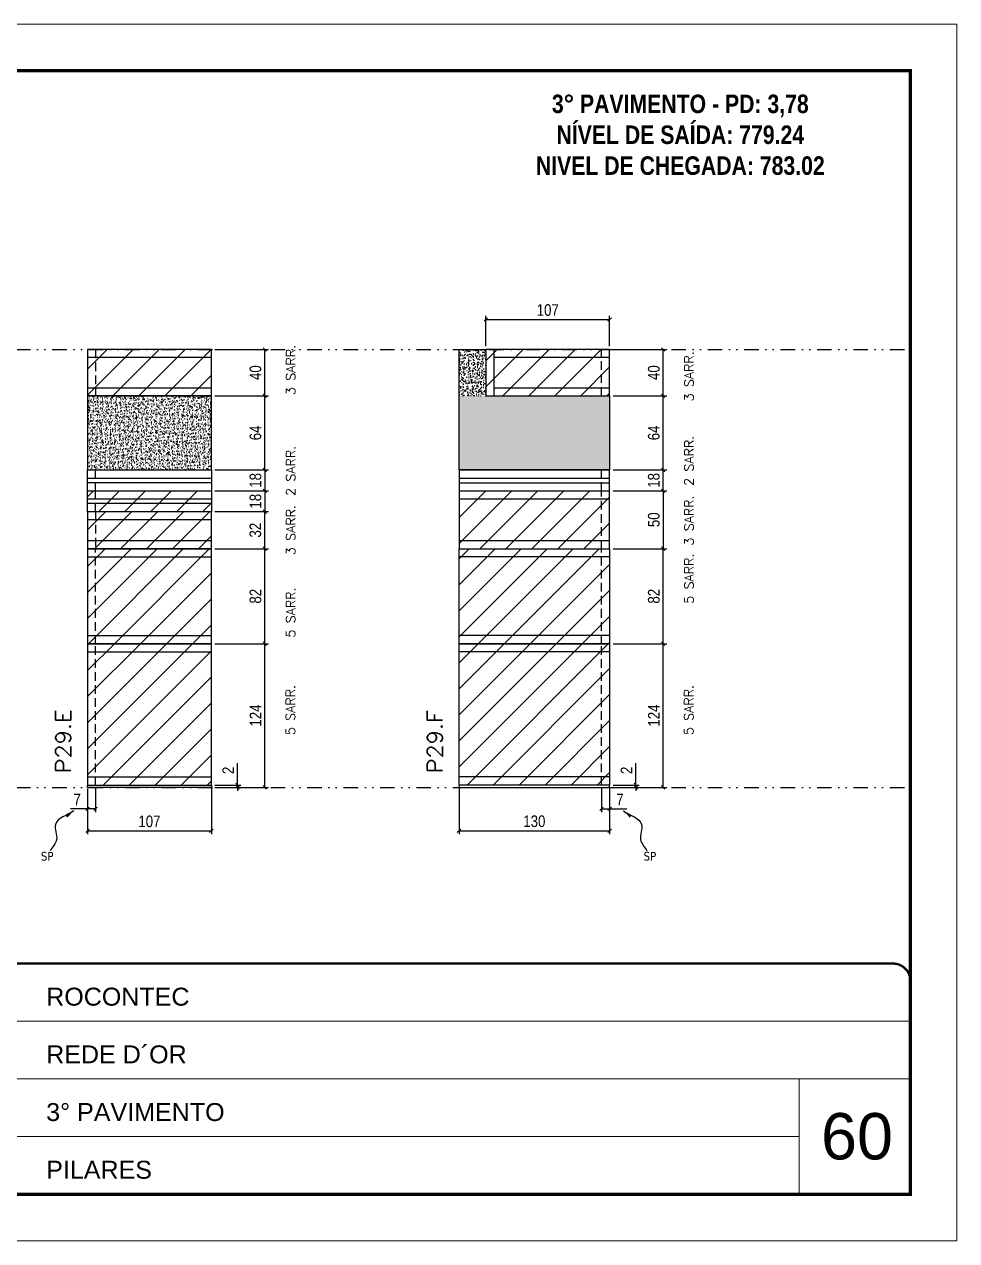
# Model space of a CAD drawing. Extents: x 2949 to 9203, y -16089 to 12527.
# Drawn here: x 8397 to 9203, y -4603 to -3553 of the extents above; entities that cross this region are included whole.
import ezdxf

# ---------------------------------------------------------------- set-up
doc = ezdxf.new("R2010")
doc.units = 0
for name, pattern in [('CONTINUO', [0]), ('DASHED', [0.75, 0.5, -0.25]), ('DIVIDE2', [0.625, 0.25, -0.125, 0, -0.125, 0, -0.125]), ('HIDDEN', [0.375, 0.25, -0.125])]:
    doc.linetypes.add(name, pattern=pattern)
for name, color, linetype, lineweight in [('CARIMBO', 255, 'Continuous', 9), ('Folhas', 255, 'Continuous', 9), ('Hachura', 251, 'Continuous', 9), ('SARRAFO DE PRESSAO', 251, 'DASHED', 9), ('Texto Seção', 7, 'Continuous', 15)]:
    doc.layers.add(name, color=color, linetype=linetype, lineweight=lineweight)
for name, color, linetype in [('COTA', 241, 'Continuous'), ('NOMENCLATURA', 7, 'Continuous'), ('Nível', 160, 'Continuous'), ('Painéis', 200, 'Continuous'), ('SARR_2.2x7', 40, 'Continuous'), ('Sarrafo de Pressão', 42, 'HIDDEN'), ('texto', 7, 'Continuous')]:
    doc.layers.add(name, color=color, linetype=linetype)
doc.styles.add('ARIAL', font='arial.ttf')
doc.styles.add('COTA TECNICA', font='techl___.ttf', dxfattribs={"height": 10})
doc.styles.add('COTA TECNICA-50', font='techl___.ttf', dxfattribs={"height": 10})
doc.styles.add('REGUA-120', font='ROMANS.shx', dxfattribs={"height": 15})
doc.styles.add('ROMANC', font='techb___.ttf', dxfattribs={"height": 2.5})
doc.styles.add('ROMANS', font='romans.shx')
doc.styles.get("Standard").update_dxf_attribs({"font": 'arial.ttf'})
doc.dimstyles.new('COTA PAINEL-50', dxfattribs={"dimtxt": 10, "dimasz": 3, "dimexe": 3, "dimexo": 3, "dimgap": 3, "dimtad": 1, "dimdec": 1, "dimzin": 12, "dimdsep": 46, "dimtxsty": 'COTA TECNICA-50', "dimblk1": 'OBLIQUE', "dimblk2": 'OBLIQUE', "dimsah": 1, "dimcen": 0.9, "dimclrd": 4, "dimclre": 4, "dimclrt": 240, "dimadec": 1, "dimazin": 3, "dimtfac": 1, "dimtdec": 1, "dimtmove": 0, "dimatfit": 3, "dimfxl": 1, "dimtolj": 1, "dimtzin": 12, "dimarcsym": 0})
doc.dimstyles.new('PAINEL', dxfattribs={"dimtxt": 10, "dimasz": 3, "dimexe": 3, "dimexo": 3, "dimgap": 3, "dimtad": 1, "dimdec": 1, "dimzin": 12, "dimdsep": 46, "dimtxsty": 'COTA TECNICA', "dimblk1": 'OBLIQUE', "dimblk2": 'OBLIQUE', "dimsah": 1, "dimcen": 0.9, "dimclrd": 4, "dimclre": 4, "dimclrt": 240, "dimadec": 1, "dimazin": 3, "dimtfac": 1, "dimtdec": 1, "dimtmove": 0, "dimatfit": 3, "dimfxl": 1, "dimtolj": 1, "dimtzin": 12, "dimarcsym": 0})
doc.dimstyles.get("Standard").update_dxf_attribs({"dimtxt": 0.18, "dimasz": 0.18, "dimexe": 0.18, "dimexo": 0.0625, "dimgap": 0.09, "dimtad": 0, "dimtih": 1, "dimtoh": 1, "dimdec": 4, "dimzin": 0, "dimdsep": 46, "dimtxsty": 'Standard', "dimcen": 0.09, "dimadec": 0, "dimazin": 0, "dimtfac": 1, "dimtdec": 4, "dimtofl": 0, "dimtmove": 0, "dimatfit": 3, "dimfxl": 1, "dimtolj": 1, "dimtzin": 0, "dimarcsym": 0})
pattern_1 = [(45, (-122888.467, -34199.222), (-11.2253202, 11.2253202), [])]

# ---------------------------------------------------------------- blocks, each defined once
blk = doc.blocks.new('9999999999')
at = {"color": 30, "linetype": 'CONTINUO'}
for p, q in [((98564.6, 34379.6), (99584, 34379.6)), ((98564.6, 34329.8), (99488, 34329.8)), ((99584, 34329.8), (99488, 34329.8)), ((99488, 34329.8), (99488, 34230.2)), ((98564.6, 34280), (99488, 34280))]:
    blk.add_line(p, q, dxfattribs=at)
at = {"color": 30, "linetype": 'CONTINUO', "const_width": 2}
blk.add_lwpolyline([(99584, 34230.2), (99584, 34414.4, 0.414214), (99569, 34429.4), (98229, 34429.4, 0.414214), (98214, 34414.4), (98214, 34245.2, 0.414214), (98229, 34230.2), (99584, 34230.2)], format="xyb", dxfattribs=at)
at = {"layer": 'Folhas'}
blk.add_lwpolyline([(98139, 34190.2), (99624, 34190.2), (99624, 35240.2), (98139, 35240.2)], close=True, dxfattribs=at)
at = {"layer": 'Folhas', "color": 30, "const_width": 3}
blk.add_lwpolyline([(98214, 34230.2), (99584, 34230.2), (99584, 35200.2), (98214, 35200.2)], close=True, dxfattribs=at)
at = {"color": 7, "linetype": 'Continuous', "ltscale": 5, "style": 'ARIAL'}
for s, height, p in [('ROCONTEC', 15.48, (98837.7, 34393.1)), ('REDE D´OR', 15.48, (98837.7, 34343.3)), ('3° PAVIMENTO', 15.483, (98837.7, 34293.5)), ('PILARES', 15.48, (98837.7, 34243.7))]:
    blk.add_text(s, height=height, dxfattribs=at).set_placement(p)
blk = doc.blocks.new('_Oblique')
at = {"color": 0, "linetype": 'ByBlock', "lineweight": -2}
blk.add_line((-0.5, -0.5), (0.5, 0.5), dxfattribs=at)
blk = doc.blocks.new('*D1843')
at = {"layer": 'COTA', "color": 4, "lineweight": -2, "transparency": 16777216}
for p, q in [((8451.9, -4213), (8451.9, -4252.5)), ((8558.9, -4213), (8558.9, -4252.5)), ((8451.9, -4249.5), (8558.9, -4249.5))]:
    blk.add_line(p, q, dxfattribs=at)
at = {"layer": 'Defpoints', "color": 0, "transparency": 16777216}
for p in [(8451.9, -4210), (8558.9, -4210), (8558.9, -4249.5)]:
    blk.add_point(p, dxfattribs=at)
at = {"layer": 'COTA', "color": 4, "lineweight": -2, "transparency": 16777216, "xscale": 3, "yscale": 3, "zscale": 3, "rotation": 180}
blk.add_blockref('_Oblique', (8451.9, -4249.5), dxfattribs=at)
at = {"layer": 'COTA', "color": 4, "lineweight": -2, "transparency": 16777216, "xscale": 3, "yscale": 3, "zscale": 3}
blk.add_blockref('_Oblique', (8558.9, -4249.5), dxfattribs=at)
at = {"layer": 'COTA', "color": 240, "transparency": 16777216, "insert": (8505.4, -4241.4), "char_height": 10, "attachment_point": 5, "style": 'COTA TECNICA'}
blk.add_mtext('\\A1;107', dxfattribs=at)
blk = doc.blocks.new('*D1844')
at = {"layer": 'COTA', "color": 4, "lineweight": -2, "transparency": 16777216}
for p, q in [((8561.9, -3874), (8608.1, -3874)), ((8605.1, -3938), (8605.1, -3874)), ((8561.9, -3938), (8608.1, -3938))]:
    blk.add_line(p, q, dxfattribs=at)
at = {"layer": 'Defpoints', "color": 0, "transparency": 16777216}
for p in [(8558.9, -3874), (8605.1, -3874), (8558.9, -3938)]:
    blk.add_point(p, dxfattribs=at)
at = {"layer": 'COTA', "color": 4, "lineweight": -2, "transparency": 16777216, "xscale": 3, "yscale": 3, "zscale": 3}
for p, rotation in [((8605.1, -3874), 90), ((8605.1, -3938), 270)]:
    blk.add_blockref('_Oblique', p, dxfattribs=dict(at, rotation=rotation))
at = {"layer": 'COTA', "color": 240, "transparency": 16777216, "insert": (8597, -3906), "char_height": 10, "attachment_point": 5, "rotation": 90, "style": 'COTA TECNICA'}
blk.add_mtext('\\A1;64', dxfattribs=at)
blk = doc.blocks.new('*D1845')
at = {"layer": 'COTA', "color": 4, "lineweight": -2, "transparency": 16777216}
for p, q in [((8451.9, -4215), (8451.9, -4233.5)), ((8458.9, -4213), (8458.9, -4233.5)), ((8451.9, -4230.5), (8437.2, -4230.5)), ((8458.9, -4230.5), (8451.9, -4230.5))]:
    blk.add_line(p, q, dxfattribs=at)
at = {"layer": 'Defpoints', "color": 0, "transparency": 16777216}
for p in [(8458.9, -4210), (8451.9, -4212), (8451.9, -4230.5)]:
    blk.add_point(p, dxfattribs=at)
at = {"layer": 'COTA', "color": 4, "lineweight": -2, "transparency": 16777216, "xscale": 3, "yscale": 3, "zscale": 3, "rotation": 180}
blk.add_blockref('_Oblique', (8451.9, -4230.5), dxfattribs=at)
at = {"layer": 'COTA', "color": 4, "lineweight": -2, "transparency": 16777216, "xscale": 3, "yscale": 3, "zscale": 3}
blk.add_blockref('_Oblique', (8458.9, -4230.5), dxfattribs=at)
at = {"layer": 'COTA', "color": 240, "transparency": 16777216, "insert": (8443, -4222.5), "char_height": 10, "attachment_point": 5, "style": 'COTA TECNICA-50'}
blk.add_mtext('\\A1;7', dxfattribs=at)
blk = doc.blocks.new('*D1846')
at = {"layer": 'COTA', "color": 4, "lineweight": -2, "transparency": 16777216}
for p, q in [((8561.9, -4088), (8608.1, -4088)), ((8605.1, -4212), (8605.1, -4088)), ((8561.9, -4212), (8608.1, -4212))]:
    blk.add_line(p, q, dxfattribs=at)
at = {"layer": 'Defpoints', "color": 0, "transparency": 16777216}
for p in [(8558.9, -4088), (8605.1, -4088), (8558.9, -4212)]:
    blk.add_point(p, dxfattribs=at)
at = {"layer": 'COTA', "color": 4, "lineweight": -2, "transparency": 16777216, "xscale": 3, "yscale": 3, "zscale": 3}
for p, rotation in [((8605.1, -4088), 90), ((8605.1, -4212), 270)]:
    blk.add_blockref('_Oblique', p, dxfattribs=dict(at, rotation=rotation))
at = {"layer": 'COTA', "color": 240, "transparency": 16777216, "insert": (8597.1, -4150), "char_height": 10, "attachment_point": 5, "rotation": 90, "style": 'COTA TECNICA-50'}
blk.add_mtext('\\A1;124', dxfattribs=at)
blk = doc.blocks.new('*D1847')
at = {"layer": 'COTA', "color": 4, "lineweight": -2, "transparency": 16777216}
for p, q in [((8581.4, -4210), (8581.4, -4191.2)), ((8561.9, -4210), (8584.4, -4210)), ((8581.4, -4212), (8581.4, -4210)), ((8561.9, -4212), (8584.4, -4212)), ((8581.4, -4212), (8581.4, -4215))]:
    blk.add_line(p, q, dxfattribs=at)
at = {"layer": 'Defpoints', "color": 0, "transparency": 16777216}
for p in [(8558.9, -4210), (8558.9, -4212), (8581.4, -4212)]:
    blk.add_point(p, dxfattribs=at)
at = {"layer": 'COTA', "color": 4, "lineweight": -2, "transparency": 16777216, "xscale": 3, "yscale": 3, "zscale": 3}
for p, rotation in [((8581.4, -4210), 270), ((8581.4, -4212), 90)]:
    blk.add_blockref('_Oblique', p, dxfattribs=dict(at, rotation=rotation))
at = {"layer": 'COTA', "color": 240, "transparency": 16777216, "insert": (8573.4, -4197.3), "char_height": 10, "attachment_point": 5, "rotation": 90, "style": 'COTA TECNICA-50'}
blk.add_mtext('\\A1;2', dxfattribs=at)
blk = doc.blocks.new('*D1848')
at = {"layer": 'COTA', "color": 4, "linetype": 'ByBlock', "lineweight": -2, "transparency": 16777216}
for p, q in [((8561.9, -4006), (8608.1, -4006)), ((8605.1, -4088), (8605.1, -4006)), ((8561.9, -4088), (8608.1, -4088))]:
    blk.add_line(p, q, dxfattribs=at)
at = {"layer": 'Defpoints', "color": 0, "linetype": 'ByBlock', "transparency": 16777216}
for p in [(8558.9, -4006), (8605.1, -4006), (8558.9, -4088)]:
    blk.add_point(p, dxfattribs=at)
at = {"layer": 'COTA', "color": 4, "linetype": 'ByBlock', "lineweight": -2, "transparency": 16777216, "xscale": 3, "yscale": 3, "zscale": 3}
for p, rotation in [((8605.1, -4006), 90), ((8605.1, -4088), 270)]:
    blk.add_blockref('_Oblique', p, dxfattribs=dict(at, rotation=rotation))
at = {"layer": 'COTA', "color": 240, "linetype": 'ByBlock', "transparency": 16777216, "insert": (8597, -4047), "char_height": 10, "attachment_point": 5, "rotation": 90, "style": 'COTA TECNICA'}
blk.add_mtext('\\A1;82', dxfattribs=at)
blk = doc.blocks.new('*D1849')
at = {"layer": 'COTA', "color": 4, "lineweight": -2, "transparency": 16777216}
for p, q in [((8772.8, -4213), (8772.8, -4252.5)), ((8902.8, -4213), (8902.8, -4252.5)), ((8772.8, -4249.5), (8902.8, -4249.5))]:
    blk.add_line(p, q, dxfattribs=at)
at = {"layer": 'Defpoints', "color": 0, "transparency": 16777216}
for p in [(8772.8, -4210), (8902.8, -4210), (8902.8, -4249.5)]:
    blk.add_point(p, dxfattribs=at)
at = {"layer": 'COTA', "color": 4, "lineweight": -2, "transparency": 16777216, "xscale": 3, "yscale": 3, "zscale": 3, "rotation": 180}
blk.add_blockref('_Oblique', (8772.8, -4249.5), dxfattribs=at)
at = {"layer": 'COTA', "color": 4, "lineweight": -2, "transparency": 16777216, "xscale": 3, "yscale": 3, "zscale": 3}
blk.add_blockref('_Oblique', (8902.8, -4249.5), dxfattribs=at)
at = {"layer": 'COTA', "color": 240, "transparency": 16777216, "insert": (8837.8, -4241.3), "char_height": 10, "attachment_point": 5, "style": 'COTA TECNICA'}
blk.add_mtext('\\A1;130', dxfattribs=at)
blk = doc.blocks.new('*D1823')
at = {"layer": 'COTA', "color": 4, "lineweight": -2, "transparency": 16777216}
for p, q in [((8905.8, -3874), (8952.1, -3874)), ((8949.1, -3938), (8949.1, -3874)), ((8905.8, -3938), (8952.1, -3938))]:
    blk.add_line(p, q, dxfattribs=at)
at = {"layer": 'Defpoints', "color": 0, "transparency": 16777216}
for p in [(8902.8, -3874), (8949.1, -3874), (8902.8, -3938)]:
    blk.add_point(p, dxfattribs=at)
at = {"layer": 'COTA', "color": 4, "lineweight": -2, "transparency": 16777216, "xscale": 3, "yscale": 3, "zscale": 3}
for p, rotation in [((8949.1, -3874), 90), ((8949.1, -3938), 270)]:
    blk.add_blockref('_Oblique', p, dxfattribs=dict(at, rotation=rotation))
at = {"layer": 'COTA', "color": 240, "transparency": 16777216, "insert": (8941, -3906), "char_height": 10, "attachment_point": 5, "rotation": 90, "style": 'COTA TECNICA'}
blk.add_mtext('\\A1;64', dxfattribs=at)
blk = doc.blocks.new('*D1824')
at = {"layer": 'COTA', "color": 4, "lineweight": -2, "transparency": 16777216}
for p, q in [((8895.8, -4213), (8895.8, -4233.5)), ((8902.8, -4215), (8902.8, -4233.5)), ((8895.8, -4230.5), (8902.8, -4230.5)), ((8902.8, -4230.5), (8917.6, -4230.5))]:
    blk.add_line(p, q, dxfattribs=at)
at = {"layer": 'Defpoints', "color": 0, "transparency": 16777216}
for p in [(8895.8, -4210), (8902.8, -4212), (8902.8, -4230.5)]:
    blk.add_point(p, dxfattribs=at)
at = {"layer": 'COTA', "color": 4, "lineweight": -2, "transparency": 16777216, "xscale": 3, "yscale": 3, "zscale": 3, "rotation": 180}
blk.add_blockref('_Oblique', (8895.8, -4230.5), dxfattribs=at)
at = {"layer": 'COTA', "color": 4, "lineweight": -2, "transparency": 16777216, "xscale": 3, "yscale": 3, "zscale": 3}
blk.add_blockref('_Oblique', (8902.8, -4230.5), dxfattribs=at)
at = {"layer": 'COTA', "color": 240, "transparency": 16777216, "insert": (8911.7, -4222.5), "char_height": 10, "attachment_point": 5, "style": 'COTA TECNICA-50'}
blk.add_mtext('\\A1;7', dxfattribs=at)
blk = doc.blocks.new('*D1825')
at = {"layer": 'COTA', "color": 4, "lineweight": -2, "transparency": 16777216}
for p, q in [((8905.8, -4088), (8952.1, -4088)), ((8949.1, -4212), (8949.1, -4088)), ((8905.8, -4212), (8952.1, -4212))]:
    blk.add_line(p, q, dxfattribs=at)
at = {"layer": 'Defpoints', "color": 0, "transparency": 16777216}
for p in [(8902.8, -4088), (8949.1, -4088), (8902.8, -4212)]:
    blk.add_point(p, dxfattribs=at)
at = {"layer": 'COTA', "color": 4, "lineweight": -2, "transparency": 16777216, "xscale": 3, "yscale": 3, "zscale": 3}
for p, rotation in [((8949.1, -4088), 90), ((8949.1, -4212), 270)]:
    blk.add_blockref('_Oblique', p, dxfattribs=dict(at, rotation=rotation))
at = {"layer": 'COTA', "color": 240, "transparency": 16777216, "insert": (8941, -4150), "char_height": 10, "attachment_point": 5, "rotation": 90, "style": 'COTA TECNICA-50'}
blk.add_mtext('\\A1;124', dxfattribs=at)
blk = doc.blocks.new('*D1826')
at = {"layer": 'COTA', "color": 4, "lineweight": -2, "transparency": 16777216}
for p, q in [((8925.4, -4210), (8925.4, -4191.2)), ((8905.8, -4210), (8928.4, -4210)), ((8925.4, -4212), (8925.4, -4210)), ((8905.8, -4212), (8928.4, -4212)), ((8925.4, -4212), (8925.4, -4215))]:
    blk.add_line(p, q, dxfattribs=at)
at = {"layer": 'Defpoints', "color": 0, "transparency": 16777216}
for p in [(8902.8, -4210), (8902.8, -4212), (8925.4, -4212)]:
    blk.add_point(p, dxfattribs=at)
at = {"layer": 'COTA', "color": 4, "lineweight": -2, "transparency": 16777216, "xscale": 3, "yscale": 3, "zscale": 3}
for p, rotation in [((8925.4, -4210), 270), ((8925.4, -4212), 90)]:
    blk.add_blockref('_Oblique', p, dxfattribs=dict(at, rotation=rotation))
at = {"layer": 'COTA', "color": 240, "transparency": 16777216, "insert": (8917.4, -4197.3), "char_height": 10, "attachment_point": 5, "rotation": 90, "style": 'COTA TECNICA-50'}
blk.add_mtext('\\A1;2', dxfattribs=at)
blk = doc.blocks.new('*D1827')
at = {"layer": 'COTA', "color": 4, "linetype": 'ByBlock', "lineweight": -2, "transparency": 16777216}
for p, q in [((8905.8, -4006), (8952.1, -4006)), ((8949.1, -4088), (8949.1, -4006)), ((8905.8, -4088), (8952.1, -4088))]:
    blk.add_line(p, q, dxfattribs=at)
at = {"layer": 'Defpoints', "color": 0, "linetype": 'ByBlock', "transparency": 16777216}
for p in [(8902.8, -4006), (8949.1, -4006), (8902.8, -4088)]:
    blk.add_point(p, dxfattribs=at)
at = {"layer": 'COTA', "color": 4, "linetype": 'ByBlock', "lineweight": -2, "transparency": 16777216, "xscale": 3, "yscale": 3, "zscale": 3}
for p, rotation in [((8949.1, -4006), 90), ((8949.1, -4088), 270)]:
    blk.add_blockref('_Oblique', p, dxfattribs=dict(at, rotation=rotation))
at = {"layer": 'COTA', "color": 240, "linetype": 'ByBlock', "transparency": 16777216, "insert": (8941, -4047), "char_height": 10, "attachment_point": 5, "rotation": 90, "style": 'COTA TECNICA'}
blk.add_mtext('\\A1;82', dxfattribs=at)
blk = doc.blocks.new('*D1835')
at = {"layer": 'COTA', "color": 4, "linetype": 'ByBlock', "lineweight": -2, "transparency": 16777216}
for p, q in [((8561.9, -3974), (8608.1, -3974)), ((8605.1, -4006), (8605.1, -3974)), ((8561.9, -4006), (8608.1, -4006))]:
    blk.add_line(p, q, dxfattribs=at)
at = {"layer": 'Defpoints', "color": 0, "linetype": 'ByBlock', "transparency": 16777216}
for p in [(8558.9, -3974), (8605.1, -3974), (8558.9, -4006)]:
    blk.add_point(p, dxfattribs=at)
at = {"layer": 'COTA', "color": 4, "linetype": 'ByBlock', "lineweight": -2, "transparency": 16777216, "xscale": 3, "yscale": 3, "zscale": 3}
for p, rotation in [((8605.1, -3974), 90), ((8605.1, -4006), 270)]:
    blk.add_blockref('_Oblique', p, dxfattribs=dict(at, rotation=rotation))
at = {"layer": 'COTA', "color": 240, "linetype": 'ByBlock', "transparency": 16777216, "insert": (8596.9, -3990), "char_height": 10, "attachment_point": 5, "rotation": 90, "style": 'COTA TECNICA'}
blk.add_mtext('\\A1;32', dxfattribs=at)
blk = doc.blocks.new('*D1860')
at = {"layer": 'COTA', "color": 4, "lineweight": -2, "transparency": 16777216}
for p, q in [((8561.9, -3956), (8608.1, -3956)), ((8605.1, -3956), (8605.1, -3974)), ((8561.9, -3974), (8608.1, -3974))]:
    blk.add_line(p, q, dxfattribs=at)
at = {"layer": 'Defpoints', "color": 0, "transparency": 16777216}
for p in [(8558.9, -3956), (8558.9, -3974), (8605.1, -3974)]:
    blk.add_point(p, dxfattribs=at)
at = {"layer": 'COTA', "color": 4, "lineweight": -2, "transparency": 16777216, "xscale": 3, "yscale": 3, "zscale": 3}
for p, rotation in [((8605.1, -3956), 90), ((8605.1, -3974), 270)]:
    blk.add_blockref('_Oblique', p, dxfattribs=dict(at, rotation=rotation))
at = {"layer": 'COTA', "color": 240, "transparency": 16777216, "insert": (8597, -3965), "char_height": 10, "attachment_point": 5, "rotation": 90, "style": 'COTA TECNICA'}
blk.add_mtext('\\A1;18', dxfattribs=at)
blk = doc.blocks.new('*D1861')
at = {"layer": 'COTA', "color": 4, "lineweight": -2, "transparency": 16777216}
for p, q in [((8905.8, -3956), (8952.1, -3956)), ((8949.1, -3956), (8949.1, -4006)), ((8905.8, -4006), (8952.1, -4006))]:
    blk.add_line(p, q, dxfattribs=at)
at = {"layer": 'Defpoints', "color": 0, "transparency": 16777216}
for p in [(8902.8, -3956), (8902.8, -4006), (8949.1, -4006)]:
    blk.add_point(p, dxfattribs=at)
at = {"layer": 'COTA', "color": 4, "lineweight": -2, "transparency": 16777216, "xscale": 3, "yscale": 3, "zscale": 3}
for p, rotation in [((8949.1, -3956), 90), ((8949.1, -4006), 270)]:
    blk.add_blockref('_Oblique', p, dxfattribs=dict(at, rotation=rotation))
at = {"layer": 'COTA', "color": 240, "transparency": 16777216, "insert": (8941, -3981), "char_height": 10, "attachment_point": 5, "rotation": 90, "style": 'COTA TECNICA'}
blk.add_mtext('\\A1;50', dxfattribs=at)
blk = doc.blocks.new('*D2516')
at = {"layer": 'COTA', "color": 4, "lineweight": -2, "transparency": 16777216}
for p, q in [((8561.9, -3834), (8608.1, -3834)), ((8605.1, -3874), (8605.1, -3834)), ((8561.9, -3874), (8608.1, -3874))]:
    blk.add_line(p, q, dxfattribs=at)
at = {"layer": 'Defpoints', "color": 0, "transparency": 16777216}
for p in [(8558.9, -3834), (8605.1, -3834), (8558.9, -3874)]:
    blk.add_point(p, dxfattribs=at)
at = {"layer": 'COTA', "color": 4, "lineweight": -2, "transparency": 16777216, "xscale": 3, "yscale": 3, "zscale": 3}
for p, rotation in [((8605.1, -3834), 90), ((8605.1, -3874), 270)]:
    blk.add_blockref('_Oblique', p, dxfattribs=dict(at, rotation=rotation))
at = {"layer": 'COTA', "color": 240, "transparency": 16777216, "insert": (8597, -3854), "char_height": 10, "attachment_point": 5, "rotation": 90, "style": 'COTA TECNICA-50'}
blk.add_mtext('\\A1;40', dxfattribs=at)
blk = doc.blocks.new('*D2517')
at = {"layer": 'COTA', "color": 4, "lineweight": -2, "transparency": 16777216}
for p, q in [((8905.8, -3834), (8952.1, -3834)), ((8949.1, -3874), (8949.1, -3834)), ((8905.8, -3874), (8952.1, -3874))]:
    blk.add_line(p, q, dxfattribs=at)
at = {"layer": 'Defpoints', "color": 0, "transparency": 16777216}
for p in [(8902.8, -3834), (8949.1, -3834), (8902.8, -3874)]:
    blk.add_point(p, dxfattribs=at)
at = {"layer": 'COTA', "color": 4, "lineweight": -2, "transparency": 16777216, "xscale": 3, "yscale": 3, "zscale": 3}
for p, rotation in [((8949.1, -3834), 90), ((8949.1, -3874), 270)]:
    blk.add_blockref('_Oblique', p, dxfattribs=dict(at, rotation=rotation))
at = {"layer": 'COTA', "color": 240, "transparency": 16777216, "insert": (8941, -3854), "char_height": 10, "attachment_point": 5, "rotation": 90, "style": 'COTA TECNICA-50'}
blk.add_mtext('\\A1;40', dxfattribs=at)
blk = doc.blocks.new('*D2518')
at = {"layer": 'COTA', "color": 4, "lineweight": -2, "transparency": 16777216}
for p, q in [((8795.9, -3831), (8795.9, -3805.1)), ((8795.9, -3808.1), (8902.8, -3808.1)), ((8902.8, -3831), (8902.8, -3805.1))]:
    blk.add_line(p, q, dxfattribs=at)
at = {"layer": 'Defpoints', "color": 0, "transparency": 16777216}
for p in [(8902.8, -3808.1), (8795.9, -3834), (8902.8, -3834)]:
    blk.add_point(p, dxfattribs=at)
at = {"layer": 'COTA', "color": 4, "lineweight": -2, "transparency": 16777216, "xscale": 3, "yscale": 3, "zscale": 3, "rotation": 180}
blk.add_blockref('_Oblique', (8795.9, -3808.1), dxfattribs=at)
at = {"layer": 'COTA', "color": 4, "lineweight": -2, "transparency": 16777216, "xscale": 3, "yscale": 3, "zscale": 3}
blk.add_blockref('_Oblique', (8902.8, -3808.1), dxfattribs=at)
at = {"layer": 'COTA', "color": 240, "transparency": 16777216, "insert": (8849.4, -3800), "char_height": 10, "attachment_point": 5, "style": 'COTA TECNICA-50'}
blk.add_mtext('\\A1;107', dxfattribs=at)
blk = doc.blocks.new('*D2856')
at = {"layer": 'COTA', "color": 4, "lineweight": -2, "transparency": 16777216}
for p, q in [((8561.9, -3938), (8608.1, -3938)), ((8605.1, -3938), (8605.1, -3956)), ((8561.9, -3956), (8608.1, -3956))]:
    blk.add_line(p, q, dxfattribs=at)
at = {"layer": 'Defpoints', "color": 0, "transparency": 16777216}
for p in [(8558.9, -3938), (8558.9, -3956), (8605.1, -3956)]:
    blk.add_point(p, dxfattribs=at)
at = {"layer": 'COTA', "color": 4, "lineweight": -2, "transparency": 16777216, "xscale": 3, "yscale": 3, "zscale": 3}
for p, rotation in [((8605.1, -3938), 90), ((8605.1, -3956), 270)]:
    blk.add_blockref('_Oblique', p, dxfattribs=dict(at, rotation=rotation))
at = {"layer": 'COTA', "color": 240, "transparency": 16777216, "insert": (8597, -3947), "char_height": 10, "attachment_point": 5, "rotation": 90, "style": 'COTA TECNICA'}
blk.add_mtext('\\A1;18', dxfattribs=at)
blk = doc.blocks.new('*D2857')
at = {"layer": 'COTA', "color": 4, "lineweight": -2, "transparency": 16777216}
for p, q in [((8905.8, -3938), (8952.1, -3938)), ((8949.1, -3956), (8949.1, -3938)), ((8905.8, -3956), (8952.1, -3956))]:
    blk.add_line(p, q, dxfattribs=at)
at = {"layer": 'Defpoints', "color": 0, "transparency": 16777216}
for p in [(8902.8, -3938), (8949.1, -3938), (8902.8, -3956)]:
    blk.add_point(p, dxfattribs=at)
at = {"layer": 'COTA', "color": 4, "lineweight": -2, "transparency": 16777216, "xscale": 3, "yscale": 3, "zscale": 3}
for p, rotation in [((8949.1, -3938), 90), ((8949.1, -3956), 270)]:
    blk.add_blockref('_Oblique', p, dxfattribs=dict(at, rotation=rotation))
at = {"layer": 'COTA', "color": 240, "transparency": 16777216, "insert": (8941, -3947), "char_height": 10, "attachment_point": 5, "rotation": 90, "style": 'COTA TECNICA-50'}
blk.add_mtext('\\A1;18', dxfattribs=at)

msp = doc.modelspace()

# ---------------------------------------------------------------- hatches: boundary and pattern name
at = {"layer": 'COTA', "linetype": 'ByBlock'}
h = msp.add_hatch(dxfattribs=at)
h.set_pattern_fill('AR-CONC', color=256, scale=0.03)
h.set_pattern_definition([(50, (13.5, 3423.7253), (5.46554, -0.4781726), [0.5715, -6.2865]), (355, (13.5, 3423.7253), (-1.0573026, 5.7317054), [0.4572, -5.0292175]), (100.451445, (13.9555, 3423.6855), (4.4082374, 5.2535326), [0.4857003, -5.3427073]), (46.1842, (13.5, 3425.249), (8.1323712, -1.26127), [0.85725, -9.42975]), (96.63556, (14.178, 3425.144), (7.122124, 7.422784), [0.7285507, -8.014068]), (351.18415, (13.5, 3425.249), (7.122124, 7.422784), [0.685799, -7.543792]), (21, (14.262, 3424.8683), (4.5484317, -3.067956), [0.5715, -6.2865]), (326, (14.262, 3424.8683), (1.8540609, 5.525639), [0.4572, -5.0292]), (71.451445, (14.641, 3424.6127), (6.4024926, 2.457683), [0.4857003, -5.342698]), (37.5, (13.5, 3423.7253), (0.0926581, 2.53665117), [0, -4.96824, 0, -5.1054, 0, -5.04825]), (7.5, (13.5, 3423.7253), (2.0045899, 3.00541724), [0, -2.91084, 0, -4.85394, 0, -1.92405]), (327.5, (11.8007, 3423.7253), (4.06771786, -0.17186232), [0, -1.905, 0, -5.9436, 0, -7.8867]), (317.5, (11.0387, 3423.7253), (4.4438754, 0.7627947), [0, -2.4765, 0, -3.94716, 0, -5.6007])])
h.paths.add_polyline_path([(8796.08, -3834.03), (8772.84, -3834.03), (8772.84, -3874.03), (8796.08, -3874.03)])
h = msp.add_hatch(dxfattribs=at)
h.set_pattern_fill('AR-CONC', color=256, scale=0.03)
h.set_pattern_definition([(50, (-122959.8956, -33051.4465), (5.46554007, -0.47817257), [0.5715, -6.2865]), (355, (-122959.8956, -33051.4465), (-1.05730264, 5.73170536), [0.4572, -5.02921753]), (100.4514447, (-122959.44, -33051.4863), (4.40823741, 5.25353256), [0.48570026, -5.34270734]), (46.1842, (-122959.8956, -33049.9225), (8.13237123, -1.26126984), [0.85725, -9.42975]), (96.6355576, (-122959.218, -33050.0276), (7.122124, 7.42278374), [0.7285507, -8.01406824]), (351.184151, (-122959.8956, -33049.9225), (7.122124, 7.42278374), [0.685799, -7.54379196]), (21, (-122959.1336, -33050.3035), (4.54843174, -3.06795595), [0.5715, -6.2865]), (326, (-122959.1336, -33050.3035), (1.85406085, 5.52563898), [0.4572, -5.0292]), (71.451445, (-122958.7545, -33050.559), (6.40249258, 2.45768307), [0.48570026, -5.34269813]), (37.5, (-122959.8956, -33051.4465), (0.092658098, 2.536651166), [0, -4.96824, 0, -5.1054, 0, -5.04825]), (7.5, (-122959.8956, -33051.4465), (2.004589875, 3.005417245), [0, -2.91084, 0, -4.85394, 0, -1.92405]), (327.5, (-122961.5948, -33051.4465), (4.067717855, -0.17186232), [0, -1.905, 0, -5.9436, 0, -7.8867]), (317.5, (-122962.3568, -33051.4465), (4.44387544, 0.76279473), [0, -2.4765, 0, -3.94716, 0, -5.6007])])
h.paths.add_polyline_path([(8451.89, -3938.03), (8558.89, -3938.03), (8558.89, -3874.03), (8451.89, -3874.03)])
h = msp.add_hatch(dxfattribs=at)
h.set_pattern_fill('AR-CONC', color=256, scale=0.03)
h.set_pattern_definition([(50, (-122888.4665, -34202.2216), (5.46554007, -0.47817257), [0.5715, -6.2865]), (355, (-122888.4665, -34202.2216), (-1.05730264, 5.73170536), [0.4572, -5.02921753]), (100.4514447, (-122888.011, -34202.2614), (4.40823741, 5.25353256), [0.48570026, -5.34270734]), (46.1842, (-122888.4665, -34200.6976), (8.13237123, -1.26126984), [0.85725, -9.42975]), (96.6355576, (-122887.789, -34200.803), (7.122124, 7.42278374), [0.7285507, -8.01406824]), (351.184151, (-122888.4665, -34200.698), (7.122124, 7.42278374), [0.685799, -7.54379196]), (21, (-122887.7045, -34201.0786), (4.54843174, -3.06795595), [0.5715, -6.2865]), (326, (-122887.7045, -34201.0786), (1.85406085, 5.52563898), [0.4572, -5.0292]), (71.451445, (-122887.3255, -34201.334), (6.40249258, 2.45768307), [0.48570026, -5.34269813]), (37.5, (-122888.4665, -34202.2216), (0.092658098, 2.536651166), [0, -4.96824, 0, -5.1054, 0, -5.04825]), (7.5, (-122888.4665, -34202.2216), (2.004589875, 3.005417245), [0, -2.91084, 0, -4.85394, 0, -1.92405]), (327.5, (-122890.1658, -34202.2216), (4.067717855, -0.17186232), [0, -1.905, 0, -5.9436, 0, -7.8867]), (317.5, (-122890.9278, -34202.2216), (4.44387544, 0.76279473), [0, -2.4765, 0, -3.94716, 0, -5.6007])])
h.paths.add_polyline_path([(8902.84, -3874.03), (8794.84, -3874.03), (8772.84, -3874.03), (8772.84, -3938.03), (8902.84, -3938.03)])
h.paths.add_polyline_path([(8794.84, -3874.03), (8772.84, -3874.03)], flags=16)
at = {"layer": 'Hachura'}
h = msp.add_hatch(dxfattribs=at)
h.set_pattern_fill('ANSI31', color=256, scale=5)
h.paths.add_polyline_path([(8558.89, -3834.03), (8451.89, -3834.03), (8451.89, -3874.03), (8558.89, -3874.03)])
at = {"layer": 'Hachura', "linetype": 'ByBlock'}
h = msp.add_hatch(dxfattribs=at)
h.set_pattern_fill('ANSI31', color=256, scale=5)
h.paths.add_polyline_path([(8902.84, -3834.03), (8795.88, -3834.03), (8795.88, -3874.03), (8902.84, -3874.03)])
at = {"layer": 'Hachura'}
h = msp.add_hatch(dxfattribs=at)
h.set_pattern_fill('ANSI31', color=256, scale=5)
h.set_pattern_definition([(45, (13.5, 3405.725), (-11.22532, 11.22532), [])])
h.paths.add_polyline_path([(8558.89, -3974.03), (8558.89, -3956.03), (8451.89, -3956.03), (8451.89, -3974.03)])
at = {"layer": 'Hachura', "linetype": 'ByBlock'}
h = msp.add_hatch(dxfattribs=at)
h.set_pattern_fill('ANSI31', color=256, scale=5)
h.paths.add_polyline_path([(8902.84, -3956.03), (8772.84, -3956.03), (8772.84, -4006.03), (8902.84, -4006.03)])
h = msp.add_hatch(dxfattribs=at)
h.set_pattern_fill('ANSI31', color=256, scale=5)
h.set_pattern_definition([(45, (-122888.467, -34302.222), (-11.2253202, 11.2253202), [])])
h.paths.add_polyline_path([(8451.89, -3974.03), (8451.89, -4006.03), (8558.89, -4006.03), (8558.89, -3974.03)])
h = msp.add_hatch(dxfattribs=at)
h.set_pattern_fill('ANSI31', color=256, scale=5)
h.set_pattern_definition(pattern_1)
h.paths.add_polyline_path([(8451.89, -4006.03), (8451.89, -4088.03), (8558.89, -4088.03), (8558.89, -4006.03)])
h = msp.add_hatch(dxfattribs=at)
h.set_pattern_fill('ANSI31', color=256, scale=5)
h.set_pattern_definition(pattern_1)
h.paths.add_polyline_path([(8902.84, -4006.03), (8772.84, -4006.03), (8772.84, -4088.03), (8902.84, -4088.03)])
h = msp.add_hatch(dxfattribs=at)
h.set_pattern_fill('ANSI31', color=256, scale=5)
h.set_pattern_definition(pattern_1)
h.paths.add_polyline_path([(8558.89, -4088.03), (8451.89, -4088.03), (8451.89, -4210.03), (8558.89, -4210.03)])
h = msp.add_hatch(dxfattribs=at)
h.set_pattern_fill('ANSI31', color=256, scale=5)
h.set_pattern_definition(pattern_1)
h.paths.add_polyline_path([(8902.84, -4088.03), (8772.84, -4088.03), (8772.84, -4210.03), (8902.84, -4210.03)])

# ---------------------------------------------------------------- linework, layer by layer
at = {"layer": 'COTA', "linetype": 'ByBlock'}
for p, q in [((8772.84, -3938.03), (8772.84, -3834.03)), ((8772.84, -3834.03), (8795.88, -3834.03))]:
    msp.add_line(p, q, dxfattribs=at)
msp.add_lwpolyline([(8451.89, -3938.03), (8558.89, -3938.03), (8558.89, -3874.03), (8451.89, -3874.03)], close=True, dxfattribs=at)
msp.add_lwpolyline([(8795.88, -3874.03), (8902.84, -3874.03), (8902.84, -3938.03), (8772.84, -3938.03)], dxfattribs=at)
at = {"layer": 'Nível', "color": 4, "linetype": 'DIVIDE2', "ltscale": 50}
for p, q in [((7792.53, -3834.03), (9162.53, -3834.03)), ((7792.53, -4212.03), (9162.53, -4212.03))]:
    msp.add_line(p, q, dxfattribs=at)
at = {"layer": 'Painéis'}
for p, q in [((8558.89, -3834.03), (8451.89, -3834.03)), ((8451.89, -3834.03), (8451.89, -3874.03)), ((8558.89, -3874.03), (8558.89, -3834.03)), ((8902.84, -3834.03), (8795.88, -3834.03)), ((8795.88, -3834.03), (8795.88, -3874.03)), ((8902.84, -3874.03), (8902.84, -3834.03)), ((8451.89, -3874.03), (8558.89, -3874.03)), ((8795.88, -3874.03), (8902.84, -3874.03)), ((8451.89, -3938.03), (8558.89, -3938.03)), ((8451.89, -3956.03), (8451.89, -3938.03)), ((8558.89, -3938.03), (8558.89, -3956.03)), ((8772.84, -3938.03), (8902.84, -3938.03)), ((8772.84, -3938.03), (8772.84, -3956.03)), ((8902.84, -3956.03), (8902.84, -3938.03)), ((8451.89, -3956.03), (8558.89, -3956.03)), ((8451.89, -3974.03), (8451.89, -3956.03)), ((8558.89, -3956.03), (8558.89, -3974.03)), ((8772.84, -3956.03), (8772.84, -4006.03)), ((8772.84, -3956.03), (8902.84, -3956.03)), ((8902.84, -4006.03), (8902.84, -3956.03)), ((8558.89, -3974.03), (8451.89, -3974.03)), ((8558.89, -4006.03), (8451.89, -4006.03)), ((8451.89, -4006.03), (8451.89, -4088.03)), ((8558.89, -4088.03), (8558.89, -4006.03)), ((8772.84, -4088.03), (8772.84, -4006.03)), ((8772.84, -4006.03), (8902.84, -4006.03)), ((8902.84, -4006.03), (8902.84, -4088.03)), ((8451.89, -4088.03), (8558.89, -4088.03)), ((8902.84, -4088.03), (8772.84, -4088.03))]:
    msp.add_line(p, q, dxfattribs=at)
at = {"layer": 'Painéis', "linetype": 'ByBlock'}
for p, q in [((8558.89, -3974.03), (8451.89, -3974.03)), ((8451.89, -3974.03), (8451.89, -4006.03)), ((8558.89, -4006.03), (8558.89, -3974.03)), ((8451.89, -4006.03), (8558.89, -4006.03))]:
    msp.add_line(p, q, dxfattribs=at)
at = {"layer": 'Painéis'}
for points in [[(8451.89, -4210.03), (8558.89, -4210.03), (8558.89, -4088.03), (8451.89, -4088.03)], [(8902.84, -4210.03), (8772.84, -4210.03), (8772.84, -4088.03), (8902.84, -4088.03)], [(8451.89, -4210.03), (8558.89, -4210.03), (8558.89, -4212.03), (8451.89, -4212.03)], [(8902.84, -4210.03), (8772.84, -4210.03), (8772.84, -4212.03), (8902.84, -4212.03)]]:
    msp.add_lwpolyline(points, close=True, dxfattribs=at)
at = {"layer": 'SARR_2.2x7'}
for p, q in [((8558.89, -3841.03), (8451.89, -3841.03)), ((8802.88, -3834.03), (8802.88, -3874.03)), ((8902.84, -3841.03), (8802.88, -3841.03)), ((8451.89, -3867.03), (8558.89, -3867.03)), ((8802.88, -3867.03), (8902.84, -3867.03)), ((8451.89, -3945.03), (8558.89, -3945.03)), ((8772.84, -3945.03), (8902.84, -3945.03)), ((8558.89, -3949.03), (8451.89, -3949.03)), ((8772.84, -3949.03), (8902.84, -3949.03)), ((8451.89, -3963.03), (8558.89, -3963.03)), ((8558.89, -3967.03), (8451.89, -3967.03)), ((8772.84, -3963.03), (8902.84, -3963.03)), ((8558.89, -3981.03), (8451.89, -3981.03)), ((8451.89, -3999.03), (8558.89, -3999.03)), ((8772.84, -3999.03), (8902.84, -3999.03)), ((8451.89, -4013.03), (8558.89, -4013.03)), ((8902.84, -4013.03), (8772.84, -4013.03)), ((8451.89, -4081.03), (8558.89, -4081.03)), ((8902.84, -4081.03), (8772.84, -4081.03)), ((8451.89, -4095.03), (8558.89, -4095.03)), ((8902.84, -4095.03), (8772.84, -4095.03)), ((8451.89, -4203.03), (8558.89, -4203.03)), ((8902.84, -4203.03), (8772.84, -4203.03))]:
    msp.add_line(p, q, dxfattribs=at)
at = {"layer": 'Sarrafo de Pressão', "ltscale": 30}
for p, q in [((8458.89, -3834.03), (8458.89, -3874.03)), ((8895.84, -3874.03), (8895.84, -3834.03)), ((8458.89, -3956.03), (8458.89, -3938.03)), ((8895.84, -3938.03), (8895.84, -3938.03)), ((8895.84, -3956.03), (8895.84, -3938.03)), ((8458.89, -3974.03), (8458.89, -3956.03)), ((8895.84, -4006.03), (8895.84, -3956.03)), ((8458.89, -3974.03), (8458.89, -4006.03)), ((8458.89, -4088.03), (8458.89, -4006.03)), ((8895.84, -4088.03), (8895.84, -4006.03)), ((8458.89, -4210.03), (8458.89, -4088.03)), ((8895.84, -4210.03), (8895.84, -4088.03))]:
    msp.add_line(p, q, dxfattribs=at)

# ---------------------------------------------------------------- block references
at = {"layer": 'SARRAFO DE PRESSAO', "color": 6, "linetype": 'ByBlock'}
msp.add_blockref('9999999999', (-90421.44, -38793.52), dxfattribs=at)

# ---------------------------------------------------------------- texts
at = {"layer": 'CARIMBO', "style": 'ARIAL'}
msp.add_text('60', height=40, dxfattribs=at).set_placement((9085.39, -4533.17))
at = {"layer": 'NOMENCLATURA', "color": 2, "insert": (8963.86, -3587.26), "char_height": 16, "attachment_point": 2, "style": 'ROMANC'}
msp.add_mtext_dynamic_manual_height_columns('\\P3° PAVIMENTO - PD: 3,78\\PNÍVEL DE SAÍDA: 779.24\\PNIVEL DE CHEGADA: 783.02', width=300.2766, gutter_width=1, heights=[0], dxfattribs=at)
at = {"layer": 'texto', "color": 0, "char_height": 7.5, "attachment_point": 5}
for insert in [(8417.11, -4271.52), (8937.62, -4271.52)]:
    msp.add_mtext('{\\fTahoma|b0|i0|c0|p34;\\C4;SP}', dxfattribs=dict(at, insert=insert))
at = {"layer": 'Texto Seção', "linetype": 'Continuous', "style": 'ROMANS'}
for s, p in [('3 SARR.', (8631.39, -3873.33)), ('3 SARR.', (8975.35, -3878.76)), ('2 SARR.', (8975.35, -3951.73)), ('2 SARR.', (8631.39, -3960.4)), ('3 SARR.', (8975.35, -4003.26)), ('3 SARR.', (8631.39, -4011.51)), ('5 SARR.', (8975.35, -4053.46)), ('5 SARR.', (8631.39, -4082.71)), ('5 SARR.', (8631.19, -4166.87)), ('5 SARR.', (8975.15, -4166.87))]:
    msp.add_text(s, height=8, rotation=90, dxfattribs=at).set_placement(p)
at = {"layer": 'Texto Seção', "style": 'REGUA-120', "width": 1.1}
for s, p in [('P29.E', (8437.42, -4199.97)), ('P29.F', (8758.38, -4199.97))]:
    msp.add_text(s, height=13, rotation=90, dxfattribs=at).set_placement(p)

# ---------------------------------------------------------------- dimensions: what is measured, and where the dimension line sits
at = {"layer": 'COTA'}
for base, p1, p2, picture, middle in [((8902.84, -3808.15), (8795.88, -3834.03), (8902.84, -3834.03), '*D2518', (8849.36, -3800.04)), ((8902.84, -4230.54), (8895.84, -4210.03), (8902.84, -4212.03), '*D1824', (8911.71, -4222.47))]:
    dim = msp.add_linear_dim(base=base, p1=p1, p2=p2, dimstyle='COTA PAINEL-50', dxfattribs=at)
    dim.commit()
    dim.dimension.update_dxf_attribs({"geometry": picture, "text_midpoint": middle})
for base, p1, p2, angle, dimstyle, picture, middle in [((8605.12, -3834.03), (8558.89, -3874.03), (8558.89, -3834.03), 90, 'COTA PAINEL-50', '*D2516', (8597.02, -3854.03)), ((8949.08, -3834.03), (8902.84, -3874.03), (8902.84, -3834.03), 90, 'COTA PAINEL-50', '*D2517', (8940.98, -3854.03)), ((8605.12, -3956.03), (8558.89, -3938.03), (8558.89, -3956.03), 90, 'PAINEL', '*D2856', (8597.03, -3947.03)), ((8949.08, -3938.03), (8902.84, -3956.03), (8902.84, -3938.03), 90, 'COTA PAINEL-50', '*D2857', (8940.99, -3947.03)), ((8605.12, -3974.03), (8558.89, -3956.03), (8558.89, -3974.03), 90, 'PAINEL', '*D1860', (8597.03, -3965.03)), ((8949.08, -4006.03), (8902.84, -3956.03), (8902.84, -4006.03), 90, 'PAINEL', '*D1861', (8940.97, -3981.03)), ((8605.12, -4088.03), (8558.89, -4212.03), (8558.89, -4088.03), 90, 'COTA PAINEL-50', '*D1846', (8597.05, -4150.03)), ((8949.08, -4088.03), (8902.84, -4212.03), (8902.84, -4088.03), 90, 'COTA PAINEL-50', '*D1825', (8941.01, -4150.03)), ((8451.89, -4230.54), (8458.89, -4210.03), (8451.89, -4212.03), 180, 'COTA PAINEL-50', '*D1845', (8443.02, -4222.47))]:
    dim = msp.add_linear_dim(base=base, p1=p1, p2=p2, angle=angle, dimstyle=dimstyle, dxfattribs=at)
    dim.commit()
    dim.dimension.update_dxf_attribs({"geometry": picture, "text_midpoint": middle})
for base, p1, p2, picture, middle in [((8605.12, -3874.03), (8558.89, -3938.03), (8558.89, -3874.03), '*D1844', (8605.12, -3906.03)), ((8949.08, -3874.03), (8902.84, -3938.03), (8902.84, -3874.03), '*D1823', (8949.08, -3906.03))]:
    dim = msp.add_linear_dim(base=base, p1=p1, p2=p2, angle=90, dimstyle='PAINEL', override={"dimarcsym": 2}, dxfattribs=at)
    dim.commit()
    dim.dimension.update_dxf_attribs({"geometry": picture, "text_midpoint": middle, "dimtype": 160})
at = {"layer": 'COTA', "linetype": 'ByBlock'}
for base, p1, p2, picture, middle in [((8605.12, -3974.03), (8558.89, -4006.03), (8558.89, -3974.03), '*D1835', (8596.91, -3990.03)), ((8605.12, -4006.03), (8558.89, -4088.03), (8558.89, -4006.03), '*D1848', (8597.03, -4047.03)), ((8949.08, -4006.03), (8902.84, -4088.03), (8902.84, -4006.03), '*D1827', (8940.99, -4047.03))]:
    dim = msp.add_linear_dim(base=base, p1=p1, p2=p2, angle=90, dimstyle='PAINEL', dxfattribs=at)
    dim.commit()
    dim.dimension.update_dxf_attribs({"geometry": picture, "text_midpoint": middle})
at = {"layer": 'COTA'}
for base, p1, p2, picture, middle in [((8581.41, -4212.03), (8558.89, -4210.03), (8558.89, -4212.03), '*D1847', (8581.41, -4197.29)), ((8925.37, -4212.03), (8902.84, -4210.03), (8902.84, -4212.03), '*D1826', (8925.37, -4197.29))]:
    dim = msp.add_linear_dim(base=base, p1=p1, p2=p2, angle=90, dimstyle='COTA PAINEL-50', dxfattribs=at)
    dim.commit()
    dim.dimension.update_dxf_attribs({"geometry": picture, "text_midpoint": middle, "dimtype": 160})
for base, p1, p2, picture, middle in [((8558.89, -4249.49), (8451.89, -4210.03), (8558.89, -4210.03), '*D1843', (8505.39, -4241.38)), ((8902.84, -4249.49), (8772.84, -4210.03), (8902.84, -4210.03), '*D1849', (8837.84, -4241.27))]:
    dim = msp.add_linear_dim(base=base, p1=p1, p2=p2, dimstyle='PAINEL', override={"dimarcsym": 2}, dxfattribs=at)
    dim.commit()
    dim.dimension.update_dxf_attribs({"geometry": picture, "text_midpoint": middle})

# ---------------------------------------------------------------- leaders
at = {"layer": 'COTA', "path_type": 1}
for points in [[(8440.06, -4232.21), (8424.27, -4244.05), (8425.2, -4257.06), (8419.64, -4266.84)], [(8914.67, -4232.21), (8930.46, -4244.05), (8929.53, -4257.06), (8935.09, -4266.84)]]:
    msp.add_leader(points, dimstyle='Standard', override={"dimasz": 8}, dxfattribs=at)

doc.saveas('drawing.dxf')
